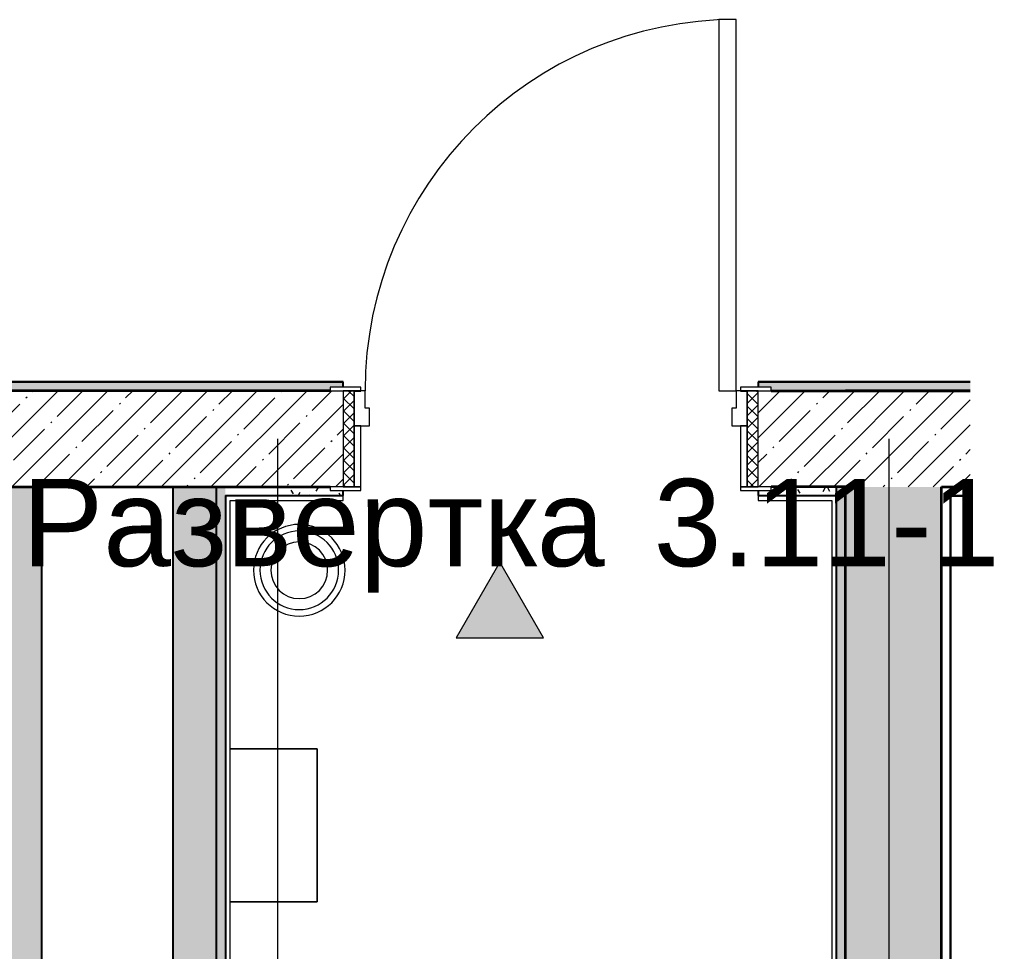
# Model space of a CAD drawing. Header units: millimetres. Extents: x 63201 to 101610, y -2505 to 12270.
# Drawn here: x 69968 to 72199, y 6616 to 8750 of the extents above; entities that cross this region are included whole.
import ezdxf

# ---------------------------------------------------------------- set-up
doc = ezdxf.new("R2010")
doc.units = ezdxf.units.MM
for name, color, linetype, lineweight in [('A-DOOR', 7, 'Continuous', 9), ('A-DOOR-1', 7, 'Continuous', 13), ('A-DOOR-FRAM', 7, 'Continuous', 13), ('A-DOOR-FRAM-1', 7, 'Continuous', 9), ('A-WALL', 7, 'Continuous', 9), ('G-ANNO-SYMB', 7, 'Continuous', 9), ('I-WALL', 7, 'Continuous', 9), ('P-SANR-FIXT', 7, 'Continuous', 9), ('Оси', 7, 'Continuous', 9)]:
    doc.layers.add(name, color=color, linetype=linetype, lineweight=lineweight)
for name, color, linetype, lineweight, true_color in [('A-WALL-1', 7, 'Continuous', 25, 0x3c3c3c), ('A-WALL-3', 7, 'Continuous', 35, 0x3c3c3c), ('A-WALL-FNSH-1', 7, 'Continuous', 13, 0x3c3c3c), ('I-FURN-4', 7, 'Continuous', 9, 0xf0f0f0)]:
    doc.layers.add(name, color=color, linetype=linetype, lineweight=lineweight, true_color=true_color)
doc.styles.add('Arial_1', font='arial.ttf', dxfattribs={"height": 200})
pattern_1 = [(45, (0, 0), (-57.02463, 57.02463), []), (45, (57.025, 0), (-57.02463, 57.02463), [100.806, -20.161, 3.353, -16.808])]
pattern_2 = [(135, (0, 0), (-75.43415, -75.43415), [106.68, -17.78, 3.556, -17.78]), (135, (0, 75.39), (-75.43415, -75.43415), []), (50, (0, 0), (127.52922, -11.15758), [13.335, -146.685]), (355, (0, 0), (-24.66966, 133.74002), [10.668, -117.348]), (100.451, (10.63, -0.93), (102.85973, 122.58178), [11.333, -124.663]), (46.184, (0, 35.56), (189.75516, -29.43036), [20.002, -220.027]), (96.636, (15.81, 33.1), (166.1822, 173.1996), [17, -186.995]), (351.184, (0, 35.56), (166.18393, 173.1976), [16.002, -176.022]), (21, (17.78, 26.67), (106.13027, -71.58603), [13.335, -146.685]), (326, (17.78, 26.67), (43.26188, 128.93175), [10.668, -117.348]), (71.451, (26.62, 20.7), (149.39198, 57.34505), [11.333, -124.663]), (37.5, (0, 0), (2.162228, 59.188357), [3.353, -112.573, 3.353, -115.773, -117.792]), (37.5, (0, 0), (2.162228, 59.188357), [-235.052, 3.353, -114.44]), (7.5, (0, 0), (46.77386, 70.12615), [3.353, -64.567, 3.353, -109.906, -44.894]), (7.5, (0, 0), (46.77386, 70.12615), [-181.178, 3.353, -41.542]), (327.5, (-39.65, 0), (94.91367, -4.010093), [3.353, -41.097, 3.353, -135.331, -184.023]), (327.5, (-39.65, 0), (94.91367, -4.010093), [-183.134, 3.353, -180.67]), (317.5, (-57.43, 0), (103.69057, 17.79882), [3.353, -54.432, 3.353, -88.748, -130.683]), (317.5, (-57.43, 0), (103.69057, 17.79882), [-149.885, 3.353, -127.33])]
pattern_3 = [(0, (0, 0), (121.92, 30.48), [10.058, -81.382, 10.058, -81.382, -487.68]), (0, (0, 0), (121.92, 30.48), [-182.88, 10.058, -172.822, 10.058, -81.382, -213.36]), (0, (0, 0), (121.92, 30.48), [-457.2, 10.058, -50.902, 10.058, -142.342]), (120, (45.72, 15.24), (-87.356454, 90.345817), [10.058, -81.382, 10.058, -81.382, -487.68]), (120, (45.72, 15.24), (-87.356454, 90.345817), [-182.88, 10.058, -172.822, 10.058, -81.382, -213.36]), (120, (45.72, 15.24), (-87.356454, 90.345817), [-457.2, 10.058, -50.902, 10.058, -142.342]), (240, (60.96, 76.2), (-34.563546, -120.825817), [10.058, -81.382, 10.058, -81.382, -487.68]), (240, (60.96, 76.2), (-34.563546, -120.825817), [-182.88, 10.058, -172.822, 10.058, -81.382, -213.36]), (240, (60.96, 76.2), (-34.563546, -120.825817), [-457.2, 10.058, -50.902, 10.058, -142.342])]

# ---------------------------------------------------------------- blocks, each defined once
blk = doc.blocks.new('110_Дверь_СКБ_1Ст_Внутренняя1 - Д-7_л__950x2100h_Туалет-21784696-План разверток пом_3_11_ Этаж 3')
at = {"layer": 'A-DOOR'}
h = blk.add_hatch(dxfattribs=at)
h.set_pattern_fill('FP_5', color=256, style=0, pattern_type=2)
h.set_pattern_definition([(135, (1826.41, 174.685), (-14.14214, -14.14214), []), (225, (1826.41, 174.685), (14.14214, -14.14214), [])])
h.paths.add_polyline_path([(487.5, -110), (487.5, 110), (462.5, 110), (462.5, -110)])
at = {"layer": 'A-DOOR-FRAM-1'}
h = blk.add_hatch(dxfattribs=at)
h.set_pattern_fill('FP_6', color=256, style=0, pattern_type=2)
h.set_pattern_definition([(45, (-296.384, 174.685), (-14.1421, 14.1421), []), (135, (-296.384, 174.685), (-14.1421, -14.1421), [])])
h.paths.add_polyline_path([(-437.5, -110), (-437.5, 110), (-462.5, 110), (-462.5, -110)])
at = {"layer": 'A-DOOR'}
blk.add_arc((437.5, 110), 850, 90, 180, dxfattribs=at)
at = {"layer": 'A-DOOR-1'}
for p, q in [((437.5, 960), (397.5, 960)), ((397.5, 960), (397.5, 110)), ((437.5, 110), (437.5, 960)), ((397.5, 110), (437.5, 110))]:
    blk.add_line(p, q, dxfattribs=at)
at = {"layer": 'A-DOOR-FRAM'}
for p, q in [((-422.5, 118), (-492.5, 118)), ((-492.5, 118), (-492.5, 110)), ((-422.5, 110), (-422.5, 118)), ((517.5, 118), (447.5, 118)), ((447.5, 118), (447.5, 110)), ((517.5, 110), (517.5, 118)), ((-492.5, 110), (-422.5, 110)), ((-437.5, 110), (-462.5, 110)), ((-462.5, 110), (-462.5, -110)), ((-412.5, 110), (-437.5, 110)), ((-437.5, 110), (-437.5, 30)), ((-437.5, -110), (-437.5, 110)), ((-422.5, 110), (-437.5, 110)), ((-437.5, 110), (-437.5, 109)), ((-437.5, 109), (-422.5, 109)), ((-422.5, 109), (-422.5, 110)), ((-412.5, 70), (-412.5, 110)), ((437.5, 110), (437.5, 70)), ((462.5, 110), (437.5, 110)), ((462.5, 110), (447.5, 110)), ((447.5, 110), (447.5, 109)), ((447.5, 110), (517.5, 110)), ((447.5, 109), (462.5, 109)), ((462.5, 30), (462.5, 110)), ((487.5, 110), (462.5, 110)), ((462.5, 110), (462.5, -110)), ((462.5, 109), (462.5, 110)), ((487.5, -110), (487.5, 110)), ((-402.5, 70), (-412.5, 70)), ((-402.5, 30), (-402.5, 70)), ((437.5, 70), (427.5, 70)), ((427.5, 70), (427.5, 30)), ((-437.5, 30), (-402.5, 30)), ((-422.5, 30), (-437.5, 30)), ((-437.5, 30), (-437.5, -110)), ((-422.5, -110), (-422.5, 30)), ((427.5, 30), (462.5, 30)), ((462.5, 30), (447.5, 30)), ((447.5, 30), (447.5, -110)), ((462.5, -110), (462.5, 30)), ((-422.5, -110), (-492.5, -110)), ((-492.5, -110), (-492.5, -118)), ((-462.5, -110), (-437.5, -110)), ((-437.5, -110), (-422.5, -110)), ((-422.5, -118), (-422.5, -110)), ((447.5, -110), (462.5, -110)), ((517.5, -110), (447.5, -110)), ((447.5, -110), (447.5, -118)), ((462.5, -110), (487.5, -110)), ((517.5, -118), (517.5, -110)), ((-492.5, -118), (-422.5, -118)), ((447.5, -118), (517.5, -118))]:
    blk.add_line(p, q, dxfattribs=at)
blk = doc.blocks.new('мусорная корзина - Round_ Metal-30590745-План разверток пом_3_11_ Этаж 3')
at = {"layer": 'P-SANR-FIXT'}
for radius, start, end in [(105, 0, 180), (90, 360, 180), (65, 0, 180), (105, 180, 360), (90, 180, 360), (65, 180, 360)]:
    blk.add_arc((0, 0), radius, start, end, dxfattribs=at)
blk = doc.blocks.new('Фасад - Марка фасада_Указатель-25386507-План разверток пом_3_11_ Этаж 3')
at = {"layer": 'G-ANNO-SYMB'}
blk.add_hatch(color=256, dxfattribs=at).paths.add_polyline_path([(-1, 0), (0, 1.732), (1, 0), (0, 0)])
for p, q in [((0, 1.732), (-1, 0)), ((1, 0), (0, 1.732)), ((-1, 0), (0, 0)), ((0, 0), (1, 0))]:
    blk.add_line(p, q, dxfattribs=at)

msp = doc.modelspace()

# ---------------------------------------------------------------- hatches: boundary and pattern name
at = {"layer": 'I-WALL'}
h = msp.add_hatch(dxfattribs=at)
h.set_pattern_fill('FP_10', color=256, style=0, pattern_type=2)
h.set_pattern_definition(pattern_3)
h.paths.add_polyline_path([(71860, 7900), (72146.1, 7900), (72146.1, 7920), (71660, 7920), (71660, 7908), (71690, 7908), (71690, 7900)])
h.paths.add_polyline_path([(70449.2, 7900), (70680, 7900), (70680, 7908), (70710, 7908), (70710, 7920), (69360, 7920), (69360, 7908), (69390, 7908), (69390, 7900)])
h.paths.add_polyline_path([(68230, 7900), (68230, 7908), (68260, 7908), (68260, 7920), (66860, 7920), (66860, 7908), (66890, 7908), (66890, 7900), (67055.6, 7900)])
h.paths.add_polyline_path([(65358.7, 7900), (65880, 7900), (65880, 7908), (65910, 7908), (65910, 7920), (65358.7, 7920), (65358.7, 7917.5)])
h = msp.add_hatch(dxfattribs=at)
h.set_pattern_fill('FP_3', color=256, style=0, pattern_type=2)
h.set_pattern_definition(pattern_1)
h.paths.add_polyline_path([(71690, 7680), (71860, 7680), (71860, 7900), (71660, 7900), (71660, 7680)])
h.paths.add_polyline_path([(69940, 7680), (70710, 7680), (70710, 7900), (69360, 7900), (69360, 7680), (69390, 7680)])
h.paths.add_polyline_path([(67904, 7680), (68260, 7680), (68260, 7900), (66860, 7900), (66860, 7680), (67560, 7680)])
h = msp.add_hatch(dxfattribs=at)
h.set_pattern_fill('FP_3', color=256, style=0, pattern_type=2)
h.set_pattern_definition(pattern_1)
h.paths.add_polyline_path([(72080, 7680), (72146.1, 7680), (72146.1, 7900), (71860, 7900), (71860, 7680)])
h = msp.add_hatch(dxfattribs=at)
h.set_pattern_fill('FP_4', color=256, style=0, pattern_type=2)
h.set_pattern_definition(pattern_2)
h.paths.add_polyline_path([(70020, 3980), (70020, 7680), (69940, 7680), (69940, 3980)])
h = msp.add_hatch(dxfattribs=at)
h.set_pattern_fill('FP_4', color=256, style=0, pattern_type=2)
h.set_pattern_definition(pattern_2)
h.paths.add_polyline_path([(70420, 3980), (70420, 7680), (70320, 7680), (70320, 3980)])
h = msp.add_hatch(dxfattribs=at)
h.set_pattern_fill('FP_10', color=256, style=0, pattern_type=2)
h.set_pattern_definition(pattern_3)
h.paths.add_polyline_path([(70420, 3740), (70440, 3740), (70440, 7680), (70420, 7680), (70420, 3760)])
h = msp.add_hatch(dxfattribs=at)
h.set_pattern_fill('FP_10', color=256, style=0, pattern_type=2)
h.set_pattern_definition(pattern_3)
h.paths.add_polyline_path([(71690, 7660), (71840, 7660), (71840, 7680), (71690, 7680), (71690, 7672), (71660, 7672), (71660, 7660)])
h.paths.add_polyline_path([(70440, 7660), (70710, 7660), (70710, 7672), (70680, 7672), (70680, 7680), (70440, 7680)])
h = msp.add_hatch(dxfattribs=at)
h.set_pattern_fill('FP_10', color=256, style=0, pattern_type=2)
h.set_pattern_definition(pattern_3)
h.paths.add_polyline_path([(71840, 140), (71860, 140), (71860, 7680), (71840, 7680), (71840, 151)])
h = msp.add_hatch(dxfattribs=at)
h.set_pattern_fill('FP_3', color=256, style=0, pattern_type=2)
h.set_pattern_definition(pattern_1)
h.paths.add_polyline_path([(72080, 120), (72080, 7680), (71860, 7680), (71860, 120)])

# ---------------------------------------------------------------- linework, layer by layer
at = {"layer": 'A-WALL'}
for p, q in [((72080, 7921), (72080, 7920)), ((72100.4, 7659), (72100, 7659))]:
    msp.add_line(p, q, dxfattribs=at)
at = {"layer": 'A-WALL-1'}
for p, q in [((70710, 7920), (69360, 7920)), ((70710, 7908), (70710, 7920)), ((72146.1, 7920), (71660, 7920)), ((71660, 7920), (71660, 7908)), ((70020, 3980), (70020, 7680)), ((70320, 7680), (70320, 3980)), ((70420, 3980), (70420, 7680)), ((71840, 140), (71840, 7680)), ((70440, 7660), (70710, 7660)), ((70440, 7660), (70440, 3740)), ((70710, 7660), (70710, 7672)), ((71660, 7672), (71660, 7660)), ((71660, 7660), (71840, 7660))]:
    msp.add_line(p, q, dxfattribs=at)
at = {"layer": 'A-WALL-3'}
for p, q in [((70680, 7900), (69390, 7900)), ((71690, 7900), (72146.1, 7900)), ((72146.1, 7900), (71860, 7900)), ((69390, 7680), (70680, 7680)), ((71860, 7680), (71690, 7680)), ((71860, -100), (71860, 7680)), ((72080, 120), (72080, 7680)), ((72080, 7680), (72146.1, 7680))]:
    msp.add_line(p, q, dxfattribs=at)
at = {"layer": 'A-WALL-FNSH-1'}
for p, q in [((70710, 7921), (69360, 7921)), ((70710, 7920), (70710, 7921)), ((72146.1, 7921), (71660, 7921)), ((71660, 7921), (71660, 7920)), ((70710, 7649), (70710, 7660)), ((71660, 7660), (71660, 7649)), ((72146.1, 7660), (72100, 7660)), ((72100, 7660), (72100, 130)), ((72101, 7659), (72146.1, 7659)), ((72101, 140), (72101, 7659)), ((70451, 7649), (70710, 7649)), ((70451, 3740), (70451, 7649)), ((71660, 7649), (71829, 7649)), ((71829, 7649), (71829, 151))]:
    msp.add_line(p, q, dxfattribs=at)
at = {"layer": 'I-FURN-4'}
for p, q in [((70650, 7080), (70451, 7080)), ((70451, 7080), (70650, 7080)), ((70650, 6730), (70650, 7080)), ((70650, 7080), (70650, 6730)), ((70451, 6730), (70650, 6730)), ((70650, 6730), (70451, 6730))]:
    msp.add_line(p, q, dxfattribs=at)
at = {"layer": 'I-WALL'}
for p, q in [((72100.4, 535), (72100.4, 7659)), ((72101, 7659), (72100.4, 7659)), ((72101.4, 7659), (72101.4, 535))]:
    msp.add_line(p, q, dxfattribs=at)
at = {"layer": 'Оси'}
for p, q in [((70560, 5290), (70560, 7790)), ((71960, 5290), (71960, 7790))]:
    msp.add_line(p, q, dxfattribs=at)

# ---------------------------------------------------------------- block references
at = {"layer": 'A-DOOR'}
msp.add_blockref('110_Дверь_СКБ_1Ст_Внутренняя1 - Д-7_л__950x2100h_Туалет-21784696-План разверток пом_3_11_ Этаж 3', (71172.5, 7790), dxfattribs=at)
at = {"layer": 'G-ANNO-SYMB', "xscale": 99.99999999999993, "yscale": 99.99999999999993, "zscale": 99.99999999999993}
msp.add_blockref('Фасад - Марка фасада_Указатель-25386507-План разверток пом_3_11_ Этаж 3', (71068.8, 7334.4), dxfattribs=at)
at = {"layer": 'P-SANR-FIXT'}
msp.add_blockref('мусорная корзина - Round_ Metal-30590745-План разверток пом_3_11_ Этаж 3', (70609.3, 7489), dxfattribs=at)

# ---------------------------------------------------------------- texts
at = {"layer": 'G-ANNO-SYMB', "char_height": 200, "attachment_point": 1, "style": 'Arial_1'}
for s, insert, width in [('Развертка', (69974, 7698.2), 1659.493), (' 3.11-1', (71343.2, 7698.2), 1074.261)]:
    msp.add_mtext(s, dxfattribs=dict(at, insert=insert, width=width))

doc.saveas('drawing.dxf')
